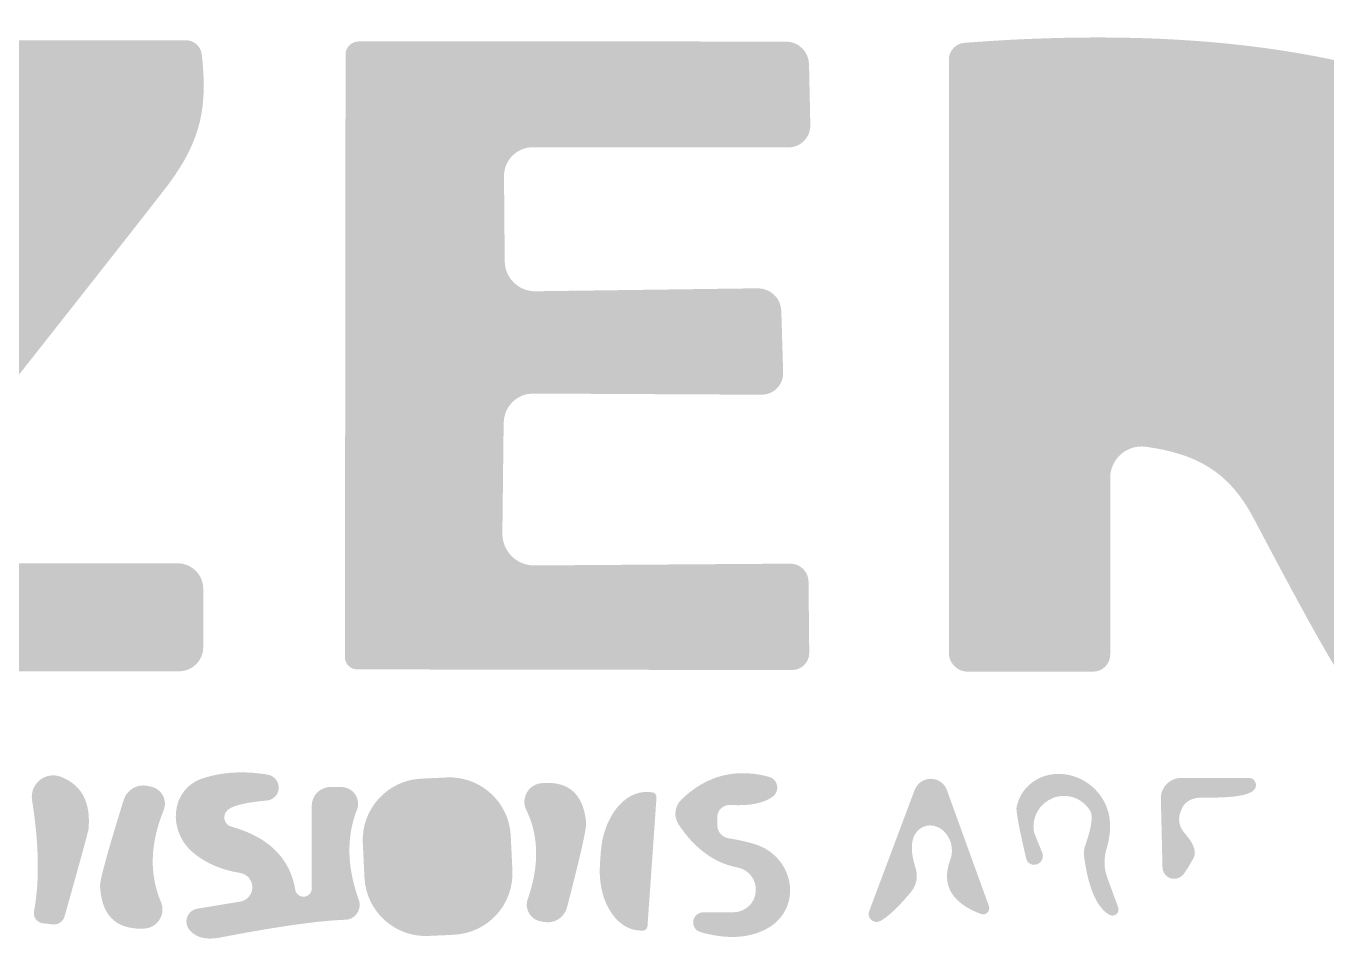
# Model space of a CAD drawing. Extents: x 0 to 650, y 0 to 488.
# Drawn here: x 269.54 to 316.79, y 14.13 to 47.47 of the extents above; entities that cross this region are included whole.
import ezdxf

# ---------------------------------------------------------------- set-up
doc = ezdxf.new("R2010")
doc.units = 0
doc.linetypes.add('Solid', pattern=[0])
doc.layers.add('Layer 1', color=7, linetype='Solid', lineweight=0)

msp = doc.modelspace()

# ---------------------------------------------------------------- hatches: boundary and pattern name
at = {"layer": 'Layer 1', "linetype": 'Solid', "lineweight": 0}
h = msp.add_hatch(color=8, dxfattribs=at)
edge = h.paths.add_edge_path(flags=0)
edge.add_spline(control_points=[(323.77, 24.18), (323.786, 24.139), (323.781, 24.094), (323.757, 24.058)], knot_values=[0, 0, 0, 0, 1, 1, 1, 1], degree=3, periodic=0)
edge.add_spline(control_points=[(323.757, 24.058), (323.733, 24.022), (323.693, 24), (323.65, 24)], knot_values=[0, 0, 0, 0, 1, 1, 1, 1], degree=3, periodic=0)
edge.add_line((323.65, 24), (317.4, 24))
edge.add_spline(control_points=[(317.4, 24), (317.282, 24), (317.172, 24.06), (317.11, 24.16)], knot_values=[0, 0, 0, 0, 1, 1, 1, 1], degree=3, periodic=0)
edge.add_spline(control_points=[(317.11, 24.16), (316.3, 25.47), (314.11, 29.63)], knot_values=[0, 0, 0, 1, 1, 1], degree=2, periodic=0)
edge.add_spline(control_points=[(314.11, 29.63), (313.21, 31.32), (312.01, 31.94), (310.21, 32.19)], knot_values=[0, 0, 0, 0, 1, 1, 1, 1], degree=3, periodic=0)
edge.add_spline(control_points=[(310.21, 32.19), (309.884, 32.233), (309.556, 32.133), (309.309, 31.917)], knot_values=[0, 0, 0, 0, 1, 1, 1, 1], degree=3, periodic=0)
edge.add_spline(control_points=[(309.309, 31.917), (309.062, 31.701), (308.92, 31.388), (308.92, 31.06)], knot_values=[0, 0, 0, 0, 1, 1, 1, 1], degree=3, periodic=0)
edge.add_line((308.92, 31.06), (308.92, 24.64))
edge.add_spline(control_points=[(308.92, 24.64), (308.92, 24.298), (308.642, 24.02), (308.3, 24.02)], knot_values=[0, 0, 0, 0, 1, 1, 1, 1], degree=3, periodic=0)
edge.add_line((308.3, 24.02), (303.75, 24.02))
edge.add_spline(control_points=[(303.75, 24.02), (303.567, 24.02), (303.391, 24.093), (303.262, 24.222)], knot_values=[0, 0, 0, 0, 1, 1, 1, 1], degree=3, periodic=0)
edge.add_spline(control_points=[(303.262, 24.222), (303.133, 24.351), (303.06, 24.527), (303.06, 24.71)], knot_values=[0, 0, 0, 0, 1, 1, 1, 1], degree=3, periodic=0)
edge.add_line((303.06, 24.71), (303.06, 46.25))
edge.add_line((303.06, 46.25), (303.06, 46.25))
edge.add_spline(control_points=[(303.06, 46.25), (303.06, 46.571), (303.309, 46.837), (303.63, 46.86)], knot_values=[0, 0, 0, 0, 1, 1, 1, 1], degree=3, periodic=0)
edge.add_spline(control_points=[(303.63, 46.86), (311.57, 47.47), (317.39, 46.16)], knot_values=[0, 0, 0, 1, 1, 1], degree=2, periodic=0)
edge.add_spline(control_points=[(317.39, 46.16), (319.77, 45.63), (320.61, 42.53)], knot_values=[0, 0, 0, 1, 1, 1], degree=2, periodic=0)
edge.add_spline(control_points=[(320.61, 42.53), (322.04, 37.25), (317.78, 34.48)], knot_values=[0, 0, 0, 1, 1, 1], degree=2, periodic=0)
edge.add_line((317.78, 34.48), (317.78, 34.48))
edge.add_spline(control_points=[(317.78, 34.48), (317.646, 34.395), (317.559, 34.253), (317.544, 34.093)], knot_values=[0, 0, 0, 0, 1, 1, 1, 1], degree=3, periodic=0)
edge.add_spline(control_points=[(317.544, 34.093), (317.528, 33.934), (317.586, 33.774), (317.7, 33.66)], knot_values=[0, 0, 0, 0, 1, 1, 1, 1], degree=3, periodic=0)
edge.add_spline(control_points=[(317.7, 33.66), (321.37, 30.04), (323.77, 24.18)], knot_values=[0, 0, 0, 1, 1, 1], degree=2, periodic=0)
edge = h.paths.add_edge_path(flags=0)
edge.add_line((308.945, 42.324), (308.995, 36.644))
edge.add_line((308.995, 36.644), (308.995, 36.644))
edge.add_spline(control_points=[(308.995, 36.644), (308.998, 36.257), (309.314, 35.947), (309.701, 35.95)], knot_values=[0, 0, 0, 0, 1, 1, 1, 1], degree=3, periodic=0)
edge.add_line((309.701, 35.95), (311.951, 35.97))
edge.add_line((311.951, 35.97), (311.951, 35.97))
edge.add_spline(control_points=[(311.951, 35.97), (313.635, 35.984), (314.989, 37.299), (314.975, 38.906)], knot_values=[0, 0, 0, 0, 1, 1, 1, 1], degree=3, periodic=0)
edge.add_line((314.975, 38.906), (314.964, 40.166))
edge.add_spline(control_points=[(314.964, 40.166), (314.95, 41.773), (313.574, 43.064), (311.889, 43.049)], knot_values=[0, 0, 0, 0, 1, 1, 1, 1], degree=3, periodic=0)
edge.add_line((311.889, 43.049), (309.639, 43.03))
edge.add_line((309.639, 43.03), (309.639, 43.03))
edge.add_spline(control_points=[(309.639, 43.03), (309.454, 43.028), (309.276, 42.953), (309.146, 42.82)], knot_values=[0, 0, 0, 0, 1, 1, 1, 1], degree=3, periodic=0)
edge.add_spline(control_points=[(309.146, 42.82), (309.016, 42.688), (308.944, 42.509), (308.945, 42.324)], knot_values=[0, 0, 0, 0, 1, 1, 1, 1], degree=3, periodic=0)
edge.add_line((308.945, 42.324), (308.945, 42.324))
h = msp.add_hatch(color=8, dxfattribs=at)
edge = h.paths.add_edge_path(flags=0)
edge.add_spline(control_points=[(268.363, 33.639), (265.706, 30.28), (264.298, 28.528)], knot_values=[0, 0, 0, 1, 1, 1], degree=2, periodic=0)
edge.add_line((264.298, 28.528), (264.298, 28.528))
edge.add_spline(control_points=[(264.298, 28.528), (264.213, 28.424), (264.197, 28.28), (264.255, 28.159)], knot_values=[0, 0, 0, 0, 1, 1, 1, 1], degree=3, periodic=0)
edge.add_spline(control_points=[(264.255, 28.159), (264.313, 28.037), (264.435, 27.96), (264.57, 27.96)], knot_values=[0, 0, 0, 0, 1, 1, 1, 1], degree=3, periodic=0)
edge.add_line((264.57, 27.96), (275.04, 27.96))
edge.add_line((275.04, 27.96), (275.04, 27.96))
edge.add_spline(control_points=[(275.04, 27.96), (275.559, 27.96), (275.98, 27.544), (275.98, 27.03)], knot_values=[0, 0, 0, 0, 1, 1, 1, 1], degree=3, periodic=0)
edge.add_line((275.98, 27.03), (275.98, 24.91))
edge.add_line((275.98, 24.91), (275.98, 24.91))
edge.add_spline(control_points=[(275.98, 24.91), (275.98, 24.424), (275.582, 24.03), (275.09, 24.03)], knot_values=[0, 0, 0, 0, 1, 1, 1, 1], degree=3, periodic=0)
edge.add_line((275.09, 24.03), (256.58, 24.03))
edge.add_spline(control_points=[(256.58, 24.03), (256.289, 24.03), (256.044, 24.249), (256.01, 24.54)], knot_values=[0, 0, 0, 0, 1, 1, 1, 1], degree=3, periodic=0)
edge.add_spline(control_points=[(256.01, 24.54), (255.8, 26.39), (256, 27.64), (257.233, 29.279)], knot_values=[0, 0, 0, 0, 1, 1, 1, 1], degree=3, periodic=0)
edge.add_spline(control_points=[(257.233, 29.279), (257.831, 30.071), (263.579, 37.338)], knot_values=[0, 0, 0, 1, 1, 1], degree=2, periodic=0)
edge.add_spline(control_points=[(263.579, 37.338), (266.227, 40.703), (267.635, 42.454)], knot_values=[0, 0, 0, 1, 1, 1], degree=2, periodic=0)
edge.add_line((267.635, 42.454), (267.635, 42.454))
edge.add_spline(control_points=[(267.635, 42.454), (267.72, 42.559), (267.736, 42.703), (267.678, 42.824)], knot_values=[0, 0, 0, 0, 1, 1, 1, 1], degree=3, periodic=0)
edge.add_spline(control_points=[(267.678, 42.824), (267.62, 42.945), (267.497, 43.023), (267.363, 43.023)], knot_values=[0, 0, 0, 0, 1, 1, 1, 1], degree=3, periodic=0)
edge.add_line((267.363, 43.023), (256.893, 43.023))
edge.add_line((256.893, 43.023), (256.893, 43.023))
edge.add_spline(control_points=[(256.893, 43.023), (256.644, 43.023), (256.405, 43.121), (256.228, 43.295)], knot_values=[0, 0, 0, 0, 1, 1, 1, 1], degree=3, periodic=0)
edge.add_spline(control_points=[(256.228, 43.295), (256.052, 43.469), (255.953, 43.706), (255.953, 43.953)], knot_values=[0, 0, 0, 0, 1, 1, 1, 1], degree=3, periodic=0)
edge.add_line((255.953, 43.953), (255.953, 46.073))
edge.add_line((255.953, 46.073), (255.953, 46.073))
edge.add_spline(control_points=[(255.953, 46.073), (255.953, 46.306), (256.047, 46.53), (256.214, 46.695)], knot_values=[0, 0, 0, 0, 1, 1, 1, 1], degree=3, periodic=0)
edge.add_spline(control_points=[(256.214, 46.695), (256.381, 46.86), (256.607, 46.953), (256.843, 46.953)], knot_values=[0, 0, 0, 0, 1, 1, 1, 1], degree=3, periodic=0)
edge.add_line((256.843, 46.953), (275.353, 46.953))
edge.add_line((275.353, 46.953), (275.353, 46.953))
edge.add_spline(control_points=[(275.353, 46.953), (275.644, 46.953), (275.889, 46.733), (275.923, 46.443)], knot_values=[0, 0, 0, 0, 1, 1, 1, 1], degree=3, periodic=0)
edge.add_spline(control_points=[(275.923, 46.443), (276.133, 44.593), (275.933, 43.343), (274.7, 41.704)], knot_values=[0, 0, 0, 0, 1, 1, 1, 1], degree=3, periodic=0)
edge.add_spline(control_points=[(274.7, 41.704), (274.102, 40.912), (268.363, 33.639)], knot_values=[0, 0, 0, 1, 1, 1], degree=2, periodic=0)
h = msp.add_hatch(color=8, dxfattribs=at)
edge = h.paths.add_edge_path(flags=0)
edge.add_line((297.291, 27.944), (297.291, 27.944))
edge.add_spline(control_points=[(297.291, 27.944), (297.657, 27.949), (297.958, 27.656), (297.963, 27.29)], knot_values=[0, 0, 0, 0, 1, 1, 1, 1], degree=3, periodic=0)
edge.add_line((297.963, 27.29), (297.989, 24.7))
edge.add_line((297.989, 24.7), (297.989, 24.7))
edge.add_spline(control_points=[(297.989, 24.7), (297.988, 24.356), (297.709, 24.078), (297.365, 24.079)], knot_values=[0, 0, 0, 0, 1, 1, 1, 1], degree=3, periodic=0)
edge.add_line((297.365, 24.079), (281.565, 24.103))
edge.add_spline(control_points=[(281.565, 24.103), (281.321, 24.103), (281.123, 24.301), (281.124, 24.545)], knot_values=[0, 0, 0, 0, 1, 1, 1, 1], degree=3, periodic=0)
edge.add_line((281.124, 24.545), (281.147, 46.429))
edge.add_spline(control_points=[(281.147, 46.429), (281.144, 46.556), (281.194, 46.679), (281.285, 46.769)], knot_values=[0, 0, 0, 0, 1, 1, 1, 1], degree=3, periodic=0)
edge.add_spline(control_points=[(281.285, 46.769), (281.376, 46.86), (281.5, 46.911), (281.629, 46.911)], knot_values=[0, 0, 0, 0, 1, 1, 1, 1], degree=3, periodic=0)
edge.add_line((281.629, 46.911), (297.139, 46.907))
edge.add_line((297.139, 46.907), (297.139, 46.907))
edge.add_spline(control_points=[(297.139, 46.907), (297.601, 46.906), (297.976, 46.534), (297.981, 46.073)], knot_values=[0, 0, 0, 0, 1, 1, 1, 1], degree=3, periodic=0)
edge.add_line((297.981, 46.073), (298.028, 43.864))
edge.add_line((298.028, 43.864), (298.028, 43.864))
edge.add_spline(control_points=[(298.028, 43.864), (298.03, 43.652), (297.948, 43.448), (297.798, 43.297)], knot_values=[0, 0, 0, 0, 1, 1, 1, 1], degree=3, periodic=0)
edge.add_spline(control_points=[(297.798, 43.297), (297.649, 43.146), (297.446, 43.062), (297.234, 43.062)], knot_values=[0, 0, 0, 0, 1, 1, 1, 1], degree=3, periodic=0)
edge.add_line((297.234, 43.062), (287.948, 43.066))
edge.add_line((287.948, 43.066), (287.948, 43.066))
edge.add_spline(control_points=[(287.948, 43.066), (287.668, 43.067), (287.399, 42.954), (287.202, 42.754)], knot_values=[0, 0, 0, 0, 1, 1, 1, 1], degree=3, periodic=0)
edge.add_spline(control_points=[(287.202, 42.754), (287.006, 42.555), (286.897, 42.284), (286.902, 42.004)], knot_values=[0, 0, 0, 0, 1, 1, 1, 1], degree=3, periodic=0)
edge.add_line((286.902, 42.004), (286.928, 38.932))
edge.add_spline(control_points=[(286.928, 38.932), (286.93, 38.637), (287.05, 38.356), (287.261, 38.15)], knot_values=[0, 0, 0, 0, 1, 1, 1, 1], degree=3, periodic=0)
edge.add_spline(control_points=[(287.261, 38.15), (287.471, 37.944), (287.756, 37.831), (288.05, 37.836)], knot_values=[0, 0, 0, 0, 1, 1, 1, 1], degree=3, periodic=0)
edge.add_line((288.05, 37.836), (296.112, 37.944))
edge.add_spline(control_points=[(296.112, 37.944), (296.575, 37.949), (296.958, 37.588), (296.974, 37.13)], knot_values=[0, 0, 0, 0, 1, 1, 1, 1], degree=3, periodic=0)
edge.add_line((296.974, 37.13), (297.041, 34.881))
edge.add_line((297.041, 34.881), (297.041, 34.881))
edge.add_spline(control_points=[(297.041, 34.881), (297.046, 34.67), (296.965, 34.466), (296.817, 34.315)], knot_values=[0, 0, 0, 0, 1, 1, 1, 1], degree=3, periodic=0)
edge.add_spline(control_points=[(296.817, 34.315), (296.67, 34.164), (296.467, 34.079), (296.256, 34.079)], knot_values=[0, 0, 0, 0, 1, 1, 1, 1], degree=3, periodic=0)
edge.add_line((296.256, 34.079), (287.954, 34.122))
edge.add_line((287.954, 34.122), (287.954, 34.122))
edge.add_spline(control_points=[(287.954, 34.122), (287.371, 34.123), (286.895, 33.649), (286.889, 33.059)], knot_values=[0, 0, 0, 0, 1, 1, 1, 1], degree=3, periodic=0)
edge.add_line((286.889, 33.059), (286.842, 29.034))
edge.add_line((286.842, 29.034), (286.842, 29.034))
edge.add_spline(control_points=[(286.842, 29.034), (286.842, 28.726), (286.965, 28.431), (287.183, 28.213)], knot_values=[0, 0, 0, 0, 1, 1, 1, 1], degree=3, periodic=0)
edge.add_spline(control_points=[(287.183, 28.213), (287.401, 27.996), (287.697, 27.875), (288.005, 27.878)], knot_values=[0, 0, 0, 0, 1, 1, 1, 1], degree=3, periodic=0)
edge.add_line((288.005, 27.878), (297.291, 27.944))
edge = h.paths.add_edge_path(flags=0)
edge.add_spline(control_points=[(284.05, 32.38), (284.77, 33.9), (285.76, 34.24)], knot_values=[0, 0, 0, 1, 1, 1], degree=2, periodic=0)
edge.add_spline(control_points=[(285.76, 34.24), (286.245, 34.407), (286.58, 34.841), (286.634, 35.373)], knot_values=[0, 0, 0, 0, 1, 1, 1, 1], degree=3, periodic=0)
edge.add_spline(control_points=[(286.634, 35.373), (286.688, 35.905), (286.453, 36.452), (286.02, 36.8)], knot_values=[0, 0, 0, 0, 1, 1, 1, 1], degree=3, periodic=0)
edge.add_spline(control_points=[(286.02, 36.8), (284.69, 37.87), (284.28, 38.26)], knot_values=[0, 0, 0, 1, 1, 1], degree=2, periodic=0)
edge.add_spline(control_points=[(284.28, 38.26), (284.101, 38.429), (283.844, 38.486), (283.609, 38.409)], knot_values=[0, 0, 0, 0, 1, 1, 1, 1], degree=3, periodic=0)
edge.add_spline(control_points=[(283.609, 38.409), (283.374, 38.332), (283.198, 38.133), (283.15, 37.89)], knot_values=[0, 0, 0, 0, 1, 1, 1, 1], degree=3, periodic=0)
edge.add_spline(control_points=[(283.15, 37.89), (282.57, 34.88), (283.13, 32.48)], knot_values=[0, 0, 0, 1, 1, 1], degree=2, periodic=0)
edge.add_spline(control_points=[(283.13, 32.48), (283.177, 32.277), (283.348, 32.126), (283.555, 32.103)], knot_values=[0, 0, 0, 0, 1, 1, 1, 1], degree=3, periodic=0)
edge.add_spline(control_points=[(283.555, 32.103), (283.763, 32.081), (283.961, 32.192), (284.05, 32.38)], knot_values=[0, 0, 0, 0, 1, 1, 1, 1], degree=3, periodic=0)
edge.add_line((284.05, 32.38), (284.05, 32.38))
h = msp.add_hatch(color=7, dxfattribs=at)
edge = h.paths.add_edge_path(flags=0)
edge.add_spline(control_points=[(308.945, 42.324), (308.944, 42.509), (309.016, 42.688), (309.146, 42.82)], knot_values=[0, 0, 0, 0, 1, 1, 1, 1], degree=3, periodic=0)
edge.add_spline(control_points=[(309.146, 42.82), (309.276, 42.953), (309.454, 43.028), (309.639, 43.03)], knot_values=[0, 0, 0, 0, 1, 1, 1, 1], degree=3, periodic=0)
edge.add_line((309.639, 43.03), (311.889, 43.049))
edge.add_line((311.889, 43.049), (311.889, 43.049))
edge.add_spline(control_points=[(311.889, 43.049), (313.574, 43.064), (314.95, 41.773), (314.964, 40.166)], knot_values=[0, 0, 0, 0, 1, 1, 1, 1], degree=3, periodic=0)
edge.add_line((314.964, 40.166), (314.975, 38.906))
edge.add_spline(control_points=[(314.975, 38.906), (314.982, 38.134), (314.667, 37.392), (314.1, 36.841)], knot_values=[0, 0, 0, 0, 1, 1, 1, 1], degree=3, periodic=0)
edge.add_spline(control_points=[(314.1, 36.841), (313.533, 36.29), (312.76, 35.977), (311.951, 35.97)], knot_values=[0, 0, 0, 0, 1, 1, 1, 1], degree=3, periodic=0)
edge.add_line((311.951, 35.97), (309.701, 35.95))
edge.add_line((309.701, 35.95), (309.701, 35.95))
edge.add_spline(control_points=[(309.701, 35.95), (309.515, 35.948), (309.337, 36.021), (309.204, 36.151)], knot_values=[0, 0, 0, 0, 1, 1, 1, 1], degree=3, periodic=0)
edge.add_spline(control_points=[(309.204, 36.151), (309.072, 36.281), (308.997, 36.458), (308.995, 36.644)], knot_values=[0, 0, 0, 0, 1, 1, 1, 1], degree=3, periodic=0)
edge.add_line((308.995, 36.644), (308.945, 42.324))
h = msp.add_hatch(color=250, dxfattribs=at)
edge = h.paths.add_edge_path(flags=0)
edge.add_line((284.05, 32.38), (284.05, 32.38))
edge.add_spline(control_points=[(284.05, 32.38), (283.961, 32.192), (283.763, 32.081), (283.555, 32.103)], knot_values=[0, 0, 0, 0, 1, 1, 1, 1], degree=3, periodic=0)
edge.add_spline(control_points=[(283.555, 32.103), (283.348, 32.126), (283.177, 32.277), (283.13, 32.48)], knot_values=[0, 0, 0, 0, 1, 1, 1, 1], degree=3, periodic=0)
edge.add_spline(control_points=[(283.13, 32.48), (282.57, 34.88), (283.15, 37.89)], knot_values=[0, 0, 0, 1, 1, 1], degree=2, periodic=0)
edge.add_line((283.15, 37.89), (283.15, 37.89))
edge.add_spline(control_points=[(283.15, 37.89), (283.198, 38.133), (283.374, 38.332), (283.609, 38.409)], knot_values=[0, 0, 0, 0, 1, 1, 1, 1], degree=3, periodic=0)
edge.add_spline(control_points=[(283.609, 38.409), (283.844, 38.486), (284.101, 38.429), (284.28, 38.26)], knot_values=[0, 0, 0, 0, 1, 1, 1, 1], degree=3, periodic=0)
edge.add_spline(control_points=[(284.28, 38.26), (284.69, 37.87), (286.02, 36.8)], knot_values=[0, 0, 0, 1, 1, 1], degree=2, periodic=0)
edge.add_line((286.02, 36.8), (286.02, 36.8))
edge.add_spline(control_points=[(286.02, 36.8), (286.453, 36.452), (286.688, 35.905), (286.634, 35.373)], knot_values=[0, 0, 0, 0, 1, 1, 1, 1], degree=3, periodic=0)
edge.add_spline(control_points=[(286.634, 35.373), (286.58, 34.841), (286.245, 34.407), (285.76, 34.24)], knot_values=[0, 0, 0, 0, 1, 1, 1, 1], degree=3, periodic=0)
edge.add_spline(control_points=[(285.76, 34.24), (284.77, 33.9), (284.05, 32.38)], knot_values=[0, 0, 0, 1, 1, 1], degree=2, periodic=0)
h = msp.add_hatch(color=252, dxfattribs=at)
edge = h.paths.add_edge_path(flags=0)
edge.add_line((279.32, 16.1), (279.32, 16.1))
edge.add_spline(control_points=[(279.32, 16.1), (279.346, 15.945), (279.487, 15.836), (279.643, 15.849)], knot_values=[0, 0, 0, 0, 1, 1, 1, 1], degree=3, periodic=0)
edge.add_spline(control_points=[(279.643, 15.849), (279.8, 15.862), (279.92, 15.993), (279.92, 16.15)], knot_values=[0, 0, 0, 0, 1, 1, 1, 1], degree=3, periodic=0)
edge.add_line((279.92, 16.15), (279.92, 19.15))
edge.add_spline(control_points=[(279.92, 19.15), (279.92, 19.33), (279.992, 19.503), (280.119, 19.631)], knot_values=[0, 0, 0, 0, 1, 1, 1, 1], degree=3, periodic=0)
edge.add_spline(control_points=[(280.119, 19.631), (280.247, 19.758), (280.42, 19.83), (280.6, 19.83)], knot_values=[0, 0, 0, 0, 1, 1, 1, 1], degree=3, periodic=0)
edge.add_line((280.6, 19.83), (280.99, 19.83))
edge.add_spline(control_points=[(280.99, 19.83), (281.191, 19.83), (281.38, 19.731), (281.494, 19.565)], knot_values=[0, 0, 0, 0, 1, 1, 1, 1], degree=3, periodic=0)
edge.add_spline(control_points=[(281.494, 19.565), (281.608, 19.399), (281.632, 19.188), (281.56, 19)], knot_values=[0, 0, 0, 0, 1, 1, 1, 1], degree=3, periodic=0)
edge.add_spline(control_points=[(281.56, 19), (280.98, 17.52), (281.63, 15.73)], knot_values=[0, 0, 0, 1, 1, 1], degree=2, periodic=0)
edge.add_line((281.63, 15.73), (281.63, 15.73))
edge.add_spline(control_points=[(281.63, 15.73), (281.686, 15.566), (281.662, 15.386), (281.565, 15.244)], knot_values=[0, 0, 0, 0, 1, 1, 1, 1], degree=3, periodic=0)
edge.add_spline(control_points=[(281.565, 15.244), (281.469, 15.101), (281.311, 15.015), (281.14, 15.01)], knot_values=[0, 0, 0, 0, 1, 1, 1, 1], degree=3, periodic=0)
edge.add_spline(control_points=[(281.14, 15.01), (279.69, 14.96), (276.62, 14.37)], knot_values=[0, 0, 0, 1, 1, 1], degree=2, periodic=0)
edge.add_spline(control_points=[(276.62, 14.37), (275.83, 14.21), (275.47, 14.65)], knot_values=[0, 0, 0, 1, 1, 1], degree=2, periodic=0)
edge.add_spline(control_points=[(275.47, 14.65), (275.366, 14.781), (275.338, 14.958), (275.398, 15.114)], knot_values=[0, 0, 0, 0, 1, 1, 1, 1], degree=3, periodic=0)
edge.add_spline(control_points=[(275.398, 15.114), (275.458, 15.27), (275.595, 15.383), (275.76, 15.41)], knot_values=[0, 0, 0, 0, 1, 1, 1, 1], degree=3, periodic=0)
edge.add_line((275.76, 15.41), (277.32, 15.67))
edge.add_line((277.32, 15.67), (277.32, 15.67))
edge.add_spline(control_points=[(277.32, 15.67), (277.574, 15.712), (277.761, 15.932), (277.761, 16.19)], knot_values=[0, 0, 0, 0, 1, 1, 1, 1], degree=3, periodic=0)
edge.add_spline(control_points=[(277.761, 16.19), (277.761, 16.448), (277.574, 16.668), (277.32, 16.71)], knot_values=[0, 0, 0, 0, 1, 1, 1, 1], degree=3, periodic=0)
edge.add_spline(control_points=[(277.32, 16.71), (276.29, 16.88), (275.62, 17.44)], knot_values=[0, 0, 0, 1, 1, 1], degree=2, periodic=0)
edge.add_line((275.62, 17.44), (275.62, 17.44))
edge.add_spline(control_points=[(275.62, 17.44), (275.171, 17.81), (274.93, 18.384), (274.99, 18.941)], knot_values=[0, 0, 0, 0, 1, 1, 1, 1], degree=3, periodic=0)
edge.add_spline(control_points=[(274.99, 18.941), (275.05, 19.499), (275.402, 19.953), (275.91, 20.13)], knot_values=[0, 0, 0, 0, 1, 1, 1, 1], degree=3, periodic=0)
edge.add_spline(control_points=[(275.91, 20.13), (277, 20.5), (278.32, 20.28)], knot_values=[0, 0, 0, 1, 1, 1], degree=2, periodic=0)
edge.add_line((278.32, 20.28), (278.32, 20.28))
edge.add_spline(control_points=[(278.32, 20.28), (278.555, 20.239), (278.726, 20.03), (278.719, 19.792)], knot_values=[0, 0, 0, 0, 1, 1, 1, 1], degree=3, periodic=0)
edge.add_spline(control_points=[(278.719, 19.792), (278.711, 19.554), (278.527, 19.36), (278.29, 19.34)], knot_values=[0, 0, 0, 0, 1, 1, 1, 1], degree=3, periodic=0)
edge.add_spline(control_points=[(278.29, 19.34), (277.14, 19.24), (276.86, 18.99)], knot_values=[0, 0, 0, 1, 1, 1], degree=2, periodic=0)
edge.add_line((276.86, 18.99), (276.86, 18.99))
edge.add_spline(control_points=[(276.86, 18.99), (276.763, 18.905), (276.721, 18.774), (276.75, 18.648)], knot_values=[0, 0, 0, 0, 1, 1, 1, 1], degree=3, periodic=0)
edge.add_spline(control_points=[(276.75, 18.648), (276.78, 18.523), (276.876, 18.424), (277, 18.39)], knot_values=[0, 0, 0, 0, 1, 1, 1, 1], degree=3, periodic=0)
edge.add_spline(control_points=[(277, 18.39), (279.03, 17.82), (279.32, 16.1)], knot_values=[0, 0, 0, 1, 1, 1], degree=2, periodic=0)
h = msp.add_hatch(color=252, dxfattribs=at)
edge = h.paths.add_edge_path(flags=0)
edge.add_line((294.14, 15.28), (295.23, 15.28))
edge.add_line((295.23, 15.28), (295.23, 15.28))
edge.add_spline(control_points=[(295.23, 15.28), (295.655, 15.28), (296.009, 15.603), (296.048, 16.026)], knot_values=[0, 0, 0, 0, 1, 1, 1, 1], degree=3, periodic=0)
edge.add_spline(control_points=[(296.048, 16.026), (296.087, 16.449), (295.797, 16.832), (295.38, 16.91)], knot_values=[0, 0, 0, 0, 1, 1, 1, 1], degree=3, periodic=0)
edge.add_spline(control_points=[(295.38, 16.91), (294.13, 17.15), (293.25, 18.46)], knot_values=[0, 0, 0, 1, 1, 1], degree=2, periodic=0)
edge.add_spline(control_points=[(293.25, 18.46), (293.054, 18.749), (293.096, 19.138), (293.35, 19.38)], knot_values=[0, 0, 0, 0, 1, 1, 1, 1], degree=3, periodic=0)
edge.add_spline(control_points=[(293.35, 19.38), (294.72, 20.69), (296.53, 20.2)], knot_values=[0, 0, 0, 1, 1, 1], degree=2, periodic=0)
edge.add_line((296.53, 20.2), (296.53, 20.2))
edge.add_spline(control_points=[(296.53, 20.2), (296.68, 20.159), (296.793, 20.036), (296.821, 19.882)], knot_values=[0, 0, 0, 0, 1, 1, 1, 1], degree=3, periodic=0)
edge.add_spline(control_points=[(296.821, 19.882), (296.848, 19.729), (296.786, 19.573), (296.66, 19.48)], knot_values=[0, 0, 0, 0, 1, 1, 1, 1], degree=3, periodic=0)
edge.add_spline(control_points=[(296.66, 19.48), (296.17, 19.12), (295.12, 19.18)], knot_values=[0, 0, 0, 1, 1, 1], degree=2, periodic=0)
edge.add_line((295.12, 19.18), (295.12, 19.18))
edge.add_spline(control_points=[(295.12, 19.18), (294.998, 19.188), (294.879, 19.145), (294.79, 19.062)], knot_values=[0, 0, 0, 0, 1, 1, 1, 1], degree=3, periodic=0)
edge.add_spline(control_points=[(294.79, 19.062), (294.701, 18.978), (294.65, 18.862), (294.65, 18.74)], knot_values=[0, 0, 0, 0, 1, 1, 1, 1], degree=3, periodic=0)
edge.add_line((294.65, 18.74), (294.65, 18.44))
edge.add_line((294.65, 18.44), (294.65, 18.44))
edge.add_spline(control_points=[(294.65, 18.44), (294.65, 18.209), (294.819, 18.01), (295.05, 17.97)], knot_values=[0, 0, 0, 0, 1, 1, 1, 1], degree=3, periodic=0)
edge.add_spline(control_points=[(295.05, 17.97), (295.78, 17.85), (296.14, 17.71)], knot_values=[0, 0, 0, 1, 1, 1], degree=2, periodic=0)
edge.add_spline(control_points=[(296.14, 17.71), (296.745, 17.482), (297.185, 16.942), (297.276, 16.317)], knot_values=[0, 0, 0, 0, 1, 1, 1, 1], degree=3, periodic=0)
edge.add_spline(control_points=[(297.276, 16.317), (297.367, 15.691), (297.094, 15.088), (296.57, 14.76)], knot_values=[0, 0, 0, 0, 1, 1, 1, 1], degree=3, periodic=0)
edge.add_spline(control_points=[(296.57, 14.76), (295.58, 14.13), (294.04, 14.56)], knot_values=[0, 0, 0, 1, 1, 1], degree=2, periodic=0)
edge.add_line((294.04, 14.56), (294.04, 14.56))
edge.add_spline(control_points=[(294.04, 14.56), (293.863, 14.609), (293.75, 14.781), (293.775, 14.963)], knot_values=[0, 0, 0, 0, 1, 1, 1, 1], degree=3, periodic=0)
edge.add_spline(control_points=[(293.775, 14.963), (293.801, 15.144), (293.956, 15.28), (294.14, 15.28)], knot_values=[0, 0, 0, 0, 1, 1, 1, 1], degree=3, periodic=0)
edge.add_line((294.14, 15.28), (294.14, 15.28))
h = msp.add_hatch(color=252, dxfattribs=at)
edge = h.paths.add_edge_path(flags=0)
edge.add_spline(control_points=[(308.89, 15.19), (308.2, 15.59), (307.97, 17.32)], knot_values=[0, 0, 0, 1, 1, 1], degree=2, periodic=0)
edge.add_line((307.97, 17.32), (307.97, 17.32))
edge.add_spline(control_points=[(307.97, 17.32), (307.957, 17.452), (307.97, 17.581), (308.01, 17.7)], knot_values=[0, 0, 0, 0, 1, 1, 1, 1], degree=3, periodic=0)
edge.add_spline(control_points=[(308.01, 17.7), (308.36, 18.69), (308.19, 18.97)], knot_values=[0, 0, 0, 1, 1, 1], degree=2, periodic=0)
edge.add_line((308.19, 18.97), (308.19, 18.97))
edge.add_spline(control_points=[(308.19, 18.97), (307.915, 19.429), (307.353, 19.625), (306.852, 19.436)], knot_values=[0, 0, 0, 0, 1, 1, 1, 1], degree=3, periodic=0)
edge.add_spline(control_points=[(306.852, 19.436), (306.351, 19.247), (306.056, 18.727), (306.15, 18.2)], knot_values=[0, 0, 0, 0, 1, 1, 1, 1], degree=3, periodic=0)
edge.add_spline(control_points=[(306.15, 18.2), (306.16, 18.16), (306.45, 17.45)], knot_values=[0, 0, 0, 1, 1, 1], degree=2, periodic=0)
edge.add_line((306.45, 17.45), (306.45, 17.45))
edge.add_spline(control_points=[(306.45, 17.45), (306.486, 17.368), (306.484, 17.275), (306.446, 17.193)], knot_values=[0, 0, 0, 0, 1, 1, 1, 1], degree=3, periodic=0)
edge.add_spline(control_points=[(306.446, 17.193), (306.408, 17.111), (306.337, 17.048), (306.25, 17.02)], knot_values=[0, 0, 0, 0, 1, 1, 1, 1], degree=3, periodic=0)
edge.add_line((306.25, 17.02), (306.23, 17.02))
edge.add_spline(control_points=[(306.23, 17.02), (306.155, 16.997), (306.074, 17.006), (306.005, 17.046)], knot_values=[0, 0, 0, 0, 1, 1, 1, 1], degree=3, periodic=0)
edge.add_spline(control_points=[(306.005, 17.046), (305.937, 17.086), (305.888, 17.152), (305.87, 17.23)], knot_values=[0, 0, 0, 0, 1, 1, 1, 1], degree=3, periodic=0)
edge.add_spline(control_points=[(305.87, 17.23), (305.48, 18.89), (305.52, 19.1)], knot_values=[0, 0, 0, 1, 1, 1], degree=2, periodic=0)
edge.add_line((305.52, 19.1), (305.52, 19.1))
edge.add_spline(control_points=[(305.52, 19.1), (305.654, 19.76), (306.197, 20.236), (306.889, 20.3)], knot_values=[0, 0, 0, 0, 1, 1, 1, 1], degree=3, periodic=0)
edge.add_spline(control_points=[(306.889, 20.3), (307.581, 20.364), (308.28, 20.003), (308.65, 19.39)], knot_values=[0, 0, 0, 0, 1, 1, 1, 1], degree=3, periodic=0)
edge.add_spline(control_points=[(308.65, 19.39), (309.1, 18.64), (308.79, 17.6)], knot_values=[0, 0, 0, 1, 1, 1], degree=2, periodic=0)
edge.add_line((308.79, 17.6), (308.79, 17.6))
edge.add_spline(control_points=[(308.79, 17.6), (308.68, 17.244), (308.69, 16.864), (308.82, 16.52)], knot_values=[0, 0, 0, 0, 1, 1, 1, 1], degree=3, periodic=0)
edge.add_line((308.82, 16.52), (309.21, 15.46))
edge.add_spline(control_points=[(309.21, 15.46), (309.242, 15.372), (309.216, 15.274), (309.145, 15.214)], knot_values=[0, 0, 0, 0, 1, 1, 1, 1], degree=3, periodic=0)
edge.add_spline(control_points=[(309.145, 15.214), (309.073, 15.153), (308.972, 15.144), (308.89, 15.19)], knot_values=[0, 0, 0, 0, 1, 1, 1, 1], degree=3, periodic=0)
h = msp.add_hatch(color=252, dxfattribs=at)
edge = h.paths.add_edge_path(flags=0)
edge.add_spline(control_points=[(269.83, 15.31), (270.14, 16.96), (269.76, 19.35)], knot_values=[0, 0, 0, 1, 1, 1], degree=2, periodic=0)
edge.add_spline(control_points=[(269.76, 19.35), (269.715, 19.626), (269.821, 19.905), (270.039, 20.081)], knot_values=[0, 0, 0, 0, 1, 1, 1, 1], degree=3, periodic=0)
edge.add_spline(control_points=[(270.039, 20.081), (270.256, 20.257), (270.55, 20.302), (270.81, 20.2)], knot_values=[0, 0, 0, 0, 1, 1, 1, 1], degree=3, periodic=0)
edge.add_spline(control_points=[(270.81, 20.2), (271.94, 19.76), (271.81, 18.3)], knot_values=[0, 0, 0, 1, 1, 1], degree=2, periodic=0)
edge.add_spline(control_points=[(271.81, 18.3), (271.79, 18.15), (270.94, 15.13)], knot_values=[0, 0, 0, 1, 1, 1], degree=2, periodic=0)
edge.add_spline(control_points=[(270.94, 15.13), (270.888, 14.945), (270.711, 14.823), (270.52, 14.84)], knot_values=[0, 0, 0, 0, 1, 1, 1, 1], degree=3, periodic=0)
edge.add_line((270.52, 14.84), (270.16, 14.88))
edge.add_line((270.16, 14.88), (270.16, 14.88))
edge.add_spline(control_points=[(270.16, 14.88), (270.057, 14.89), (269.963, 14.943), (269.9, 15.024)], knot_values=[0, 0, 0, 0, 1, 1, 1, 1], degree=3, periodic=0)
edge.add_spline(control_points=[(269.9, 15.024), (269.837, 15.106), (269.812, 15.209), (269.83, 15.31)], knot_values=[0, 0, 0, 0, 1, 1, 1, 1], degree=3, periodic=0)
edge.add_line((269.83, 15.31), (269.83, 15.31))
h = msp.add_hatch(color=252, dxfattribs=at)
edge = h.paths.add_edge_path(flags=0)
edge.add_line((274.44, 15.66), (274.44, 15.66))
edge.add_spline(control_points=[(274.44, 15.66), (274.531, 15.449), (274.512, 15.208), (274.39, 15.014)], knot_values=[0, 0, 0, 0, 1, 1, 1, 1], degree=3, periodic=0)
edge.add_spline(control_points=[(274.39, 15.014), (274.268, 14.82), (274.059, 14.699), (273.83, 14.69)], knot_values=[0, 0, 0, 0, 1, 1, 1, 1], degree=3, periodic=0)
edge.add_spline(control_points=[(273.83, 14.69), (272.31, 14.62), (272.23, 16.24)], knot_values=[0, 0, 0, 1, 1, 1], degree=2, periodic=0)
edge.add_spline(control_points=[(272.23, 16.24), (272.22, 16.56), (273.09, 19.37)], knot_values=[0, 0, 0, 1, 1, 1], degree=2, periodic=0)
edge.add_line((273.09, 19.37), (273.09, 19.37))
edge.add_spline(control_points=[(273.09, 19.37), (273.209, 19.738), (273.586, 19.955), (273.96, 19.87)], knot_values=[0, 0, 0, 0, 1, 1, 1, 1], degree=3, periodic=0)
edge.add_line((273.96, 19.87), (274.09, 19.84))
edge.add_spline(control_points=[(274.09, 19.84), (274.271, 19.8), (274.426, 19.683), (274.513, 19.519)], knot_values=[0, 0, 0, 0, 1, 1, 1, 1], degree=3, periodic=0)
edge.add_spline(control_points=[(274.513, 19.519), (274.6, 19.355), (274.61, 19.161), (274.54, 18.99)], knot_values=[0, 0, 0, 0, 1, 1, 1, 1], degree=3, periodic=0)
edge.add_spline(control_points=[(274.54, 18.99), (273.8, 17.16), (274.44, 15.66)], knot_values=[0, 0, 0, 1, 1, 1], degree=2, periodic=0)
h = msp.add_hatch(color=252, dxfattribs=at)
edge = h.paths.add_edge_path(flags=0)
edge.add_spline(control_points=[(287.207, 16.797), (287.265, 15.567), (286.314, 14.523), (285.084, 14.465)], knot_values=[0, 0, 0, 0, 1, 1, 1, 1], degree=3, periodic=0)
edge.add_line((285.084, 14.465), (284.165, 14.422))
edge.add_spline(control_points=[(284.165, 14.422), (282.935, 14.363), (281.891, 15.314), (281.833, 16.544)], knot_values=[0, 0, 0, 0, 1, 1, 1, 1], degree=3, periodic=0)
edge.add_line((281.833, 16.544), (281.773, 17.803))
edge.add_spline(control_points=[(281.773, 17.803), (281.715, 19.033), (282.666, 20.077), (283.896, 20.135)], knot_values=[0, 0, 0, 0, 1, 1, 1, 1], degree=3, periodic=0)
edge.add_line((283.896, 20.135), (284.815, 20.178))
edge.add_spline(control_points=[(284.815, 20.178), (286.045, 20.237), (287.089, 19.286), (287.147, 18.056)], knot_values=[0, 0, 0, 0, 1, 1, 1, 1], degree=3, periodic=0)
edge.add_line((287.147, 18.056), (287.207, 16.797))
edge = h.paths.add_edge_path(flags=0)
edge.add_line((284.531, 19.13), (284.531, 19.13))
edge.add_spline(control_points=[(284.531, 19.13), (283.736, 19.113), (283.109, 18.276), (283.13, 17.26)], knot_values=[0, 0, 0, 0, 1, 1, 1, 1], degree=3, periodic=0)
edge.add_spline(control_points=[(283.13, 17.26), (283.152, 16.244), (283.813, 15.434), (284.609, 15.45)], knot_values=[0, 0, 0, 0, 1, 1, 1, 1], degree=3, periodic=0)
edge.add_spline(control_points=[(284.609, 15.45), (285.404, 15.467), (286.031, 16.304), (286.01, 17.32)], knot_values=[0, 0, 0, 0, 1, 1, 1, 1], degree=3, periodic=0)
edge.add_spline(control_points=[(286.01, 17.32), (285.988, 18.336), (285.327, 19.146), (284.531, 19.13)], knot_values=[0, 0, 0, 0, 1, 1, 1, 1], degree=3, periodic=0)
edge.add_line((284.531, 19.13), (284.531, 19.13))
h = msp.add_hatch(color=252, dxfattribs=at)
edge = h.paths.add_edge_path(flags=0)
edge.add_line((287.711, 18.999), (287.711, 18.999))
edge.add_spline(control_points=[(287.711, 18.999), (287.614, 19.199), (287.621, 19.435), (287.731, 19.629)], knot_values=[0, 0, 0, 0, 1, 1, 1, 1], degree=3, periodic=0)
edge.add_spline(control_points=[(287.731, 19.629), (287.841, 19.822), (288.039, 19.95), (288.261, 19.969)], knot_values=[0, 0, 0, 0, 1, 1, 1, 1], degree=3, periodic=0)
edge.add_spline(control_points=[(288.261, 19.969), (289.735, 20.105), (289.885, 18.534)], knot_values=[0, 0, 0, 1, 1, 1], degree=2, periodic=0)
edge.add_spline(control_points=[(289.885, 18.534), (289.909, 18.223), (289.189, 15.453)], knot_values=[0, 0, 0, 1, 1, 1], degree=2, periodic=0)
edge.add_line((289.189, 15.453), (289.189, 15.453))
edge.add_spline(control_points=[(289.189, 15.453), (289.09, 15.09), (288.733, 14.862), (288.366, 14.928)], knot_values=[0, 0, 0, 0, 1, 1, 1, 1], degree=3, periodic=0)
edge.add_line((288.366, 14.928), (288.238, 14.951))
edge.add_line((288.238, 14.951), (288.238, 14.951))
edge.add_spline(control_points=[(288.238, 14.951), (288.06, 14.982), (287.904, 15.089), (287.813, 15.244)], knot_values=[0, 0, 0, 0, 1, 1, 1, 1], degree=3, periodic=0)
edge.add_spline(control_points=[(287.813, 15.244), (287.721, 15.4), (287.703, 15.587), (287.763, 15.757)], knot_values=[0, 0, 0, 0, 1, 1, 1, 1], degree=3, periodic=0)
edge.add_spline(control_points=[(287.763, 15.757), (288.4, 17.569), (287.711, 18.999)], knot_values=[0, 0, 0, 1, 1, 1], degree=2, periodic=0)
h = msp.add_hatch(color=252, dxfattribs=at)
edge = h.paths.add_edge_path(flags=0)
edge.add_line((304.513, 15.51), (304.513, 15.51))
edge.add_spline(control_points=[(304.513, 15.51), (304.543, 15.426), (304.523, 15.333), (304.462, 15.27)], knot_values=[0, 0, 0, 0, 1, 1, 1, 1], degree=3, periodic=0)
edge.add_spline(control_points=[(304.462, 15.27), (304.401, 15.207), (304.309, 15.187), (304.228, 15.218)], knot_values=[0, 0, 0, 0, 1, 1, 1, 1], degree=3, periodic=0)
edge.add_spline(control_points=[(304.228, 15.218), (302.604, 15.833), (303.116, 17.205)], knot_values=[0, 0, 0, 1, 1, 1], degree=2, periodic=0)
edge.add_line((303.116, 17.205), (303.116, 17.205))
edge.add_spline(control_points=[(303.116, 17.205), (303.261, 17.594), (303.116, 18.07), (302.782, 18.305)], knot_values=[0, 0, 0, 0, 1, 1, 1, 1], degree=3, periodic=0)
edge.add_spline(control_points=[(302.782, 18.305), (302.448, 18.54), (302.034, 18.456), (301.827, 18.111)], knot_values=[0, 0, 0, 0, 1, 1, 1, 1], degree=3, periodic=0)
edge.add_spline(control_points=[(301.827, 18.111), (301.593, 17.698), (301.851, 16.888)], knot_values=[0, 0, 0, 1, 1, 1], degree=2, periodic=0)
edge.add_line((301.851, 16.888), (301.851, 16.888))
edge.add_spline(control_points=[(301.851, 16.888), (301.95, 16.592), (301.887, 16.264), (301.685, 16.019)], knot_values=[0, 0, 0, 0, 1, 1, 1, 1], degree=3, periodic=0)
edge.add_spline(control_points=[(301.685, 16.019), (301.004, 15.204), (300.568, 14.964)], knot_values=[0, 0, 0, 1, 1, 1], degree=2, periodic=0)
edge.add_spline(control_points=[(300.568, 14.964), (300.462, 14.908), (300.332, 14.923), (300.243, 15.002)], knot_values=[0, 0, 0, 0, 1, 1, 1, 1], degree=3, periodic=0)
edge.add_spline(control_points=[(300.243, 15.002), (300.153, 15.082), (300.122, 15.208), (300.165, 15.32)], knot_values=[0, 0, 0, 0, 1, 1, 1, 1], degree=3, periodic=0)
edge.add_line((300.165, 15.32), (301.815, 19.718))
edge.add_line((301.815, 19.718), (301.815, 19.718))
edge.add_spline(control_points=[(301.815, 19.718), (301.907, 19.964), (302.142, 20.128), (302.404, 20.129)], knot_values=[0, 0, 0, 0, 1, 1, 1, 1], degree=3, periodic=0)
edge.add_spline(control_points=[(302.404, 20.129), (302.665, 20.13), (302.899, 19.968), (302.988, 19.722)], knot_values=[0, 0, 0, 0, 1, 1, 1, 1], degree=3, periodic=0)
edge.add_line((302.988, 19.722), (304.513, 15.51))
h = msp.add_hatch(color=252, dxfattribs=at)
edge = h.paths.add_edge_path(flags=0)
edge.add_spline(control_points=[(314.11, 19.69), (313.76, 19.42), (312.31, 19.45)], knot_values=[0, 0, 0, 1, 1, 1], degree=2, periodic=0)
edge.add_spline(control_points=[(312.31, 19.45), (311.73, 19.46), (311.53, 19.06)], knot_values=[0, 0, 0, 1, 1, 1], degree=2, periodic=0)
edge.add_spline(control_points=[(311.53, 19.06), (311.28, 18.56), (311.62, 18.16)], knot_values=[0, 0, 0, 1, 1, 1], degree=2, periodic=0)
edge.add_spline(control_points=[(311.62, 18.16), (312.13, 17.58), (311.94, 17.24)], knot_values=[0, 0, 0, 1, 1, 1], degree=2, periodic=0)
edge.add_spline(control_points=[(311.94, 17.24), (311.64, 16.7), (311.53, 16.61)], knot_values=[0, 0, 0, 1, 1, 1], degree=2, periodic=0)
edge.add_spline(control_points=[(311.53, 16.61), (311.408, 16.497), (311.231, 16.466), (311.078, 16.53)], knot_values=[0, 0, 0, 0, 1, 1, 1, 1], degree=3, periodic=0)
edge.add_spline(control_points=[(311.078, 16.53), (310.924, 16.595), (310.824, 16.744), (310.82, 16.91)], knot_values=[0, 0, 0, 0, 1, 1, 1, 1], degree=3, periodic=0)
edge.add_line((310.82, 16.91), (310.76, 19.4))
edge.add_line((310.76, 19.4), (310.76, 19.4))
edge.add_spline(control_points=[(310.76, 19.4), (310.755, 19.6), (310.83, 19.793), (310.97, 19.936)], knot_values=[0, 0, 0, 0, 1, 1, 1, 1], degree=3, periodic=0)
edge.add_spline(control_points=[(310.97, 19.936), (311.109, 20.079), (311.3, 20.16), (311.5, 20.16)], knot_values=[0, 0, 0, 0, 1, 1, 1, 1], degree=3, periodic=0)
edge.add_line((311.5, 20.16), (313.96, 20.16))
edge.add_line((313.96, 20.16), (313.96, 20.16))
edge.add_spline(control_points=[(313.96, 20.16), (314.072, 20.16), (314.17, 20.088), (314.204, 19.981)], knot_values=[0, 0, 0, 0, 1, 1, 1, 1], degree=3, periodic=0)
edge.add_spline(control_points=[(314.204, 19.981), (314.238, 19.875), (314.2, 19.757), (314.11, 19.69)], knot_values=[0, 0, 0, 0, 1, 1, 1, 1], degree=3, periodic=0)
edge.add_line((314.11, 19.69), (314.11, 19.69))
h = msp.add_hatch(color=252, dxfattribs=at)
edge = h.paths.add_edge_path(flags=0)
edge.add_line((292.114, 14.78), (292.114, 14.78))
edge.add_spline(control_points=[(292.114, 14.78), (292.108, 14.681), (292.022, 14.606), (291.922, 14.613)], knot_values=[0, 0, 0, 0, 1, 1, 1, 1], degree=3, periodic=0)
edge.add_line((291.922, 14.613), (291.793, 14.622))
edge.add_line((291.793, 14.622), (291.793, 14.622))
edge.add_spline(control_points=[(291.793, 14.622), (291.377, 14.651), (290.996, 14.92), (290.732, 15.369)], knot_values=[0, 0, 0, 0, 1, 1, 1, 1], degree=3, periodic=0)
edge.add_spline(control_points=[(290.732, 15.369), (290.468, 15.818), (290.344, 16.41), (290.386, 17.016)], knot_values=[0, 0, 0, 0, 1, 1, 1, 1], degree=3, periodic=0)
edge.add_line((290.386, 17.016), (290.418, 17.475))
edge.add_line((290.418, 17.475), (290.418, 17.475))
edge.add_spline(control_points=[(290.418, 17.475), (290.507, 18.737), (291.279, 19.71), (292.144, 19.65)], knot_values=[0, 0, 0, 0, 1, 1, 1, 1], degree=3, periodic=0)
edge.add_line((292.144, 19.65), (292.274, 19.641))
edge.add_spline(control_points=[(292.274, 19.641), (292.373, 19.634), (292.448, 19.548), (292.441, 19.449)], knot_values=[0, 0, 0, 0, 1, 1, 1, 1], degree=3, periodic=0)
edge.add_line((292.441, 19.449), (292.114, 14.78))
h = msp.add_hatch(color=7, dxfattribs=at)
edge = h.paths.add_edge_path(flags=0)
edge.add_line((284.531, 19.13), (284.531, 19.13))
edge.add_spline(control_points=[(284.531, 19.13), (285.327, 19.146), (285.988, 18.336), (286.01, 17.32)], knot_values=[0, 0, 0, 0, 1, 1, 1, 1], degree=3, periodic=0)
edge.add_spline(control_points=[(286.01, 17.32), (286.031, 16.304), (285.404, 15.467), (284.609, 15.45)], knot_values=[0, 0, 0, 0, 1, 1, 1, 1], degree=3, periodic=0)
edge.add_spline(control_points=[(284.609, 15.45), (283.813, 15.434), (283.152, 16.244), (283.13, 17.26)], knot_values=[0, 0, 0, 0, 1, 1, 1, 1], degree=3, periodic=0)
edge.add_spline(control_points=[(283.13, 17.26), (283.109, 18.276), (283.736, 19.113), (284.531, 19.13)], knot_values=[0, 0, 0, 0, 1, 1, 1, 1], degree=3, periodic=0)
edge.add_line((284.531, 19.13), (284.531, 19.13))

doc.saveas('drawing.dxf')
